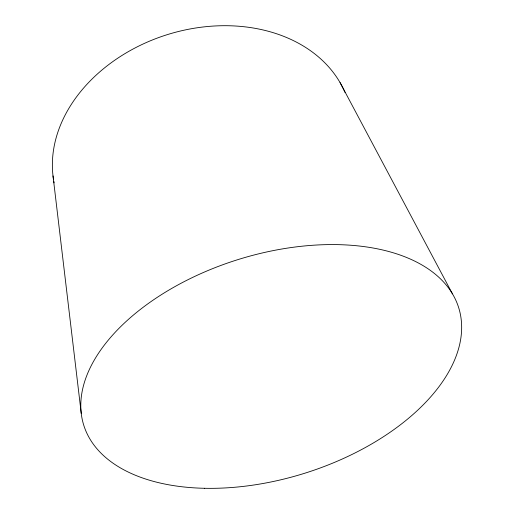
<?xml version="1.0" encoding="UTF-8"?>
<svg xmlns="http://www.w3.org/2000/svg" width="514" height="514" viewBox="0 0 514 514"><rect width="100%" height="100%" fill="white"/><g stroke="black" fill="none" stroke-linecap="round" stroke-linejoin="round"><path stroke-width="0.77" d="M340.056 82.581L452.461 293.854M53.013 175.91L81.251 413.429M54.105 182.881A152.825 117.507 -17.4 0 1 53.816 181.352M53.552 179.804A152.825 117.507 -17.4 0 1 169.588 33.937A152.825 117.507 -17.4 0 1 344.997 92.411M204.495 488.287A196.451 111.911 -17.4 0 0 459.047 308.901A196.451 111.911 -17.4 0 0 150.127 302.2A196.451 111.911 -17.4 0 0 204.495 488.287"/></g></svg>
